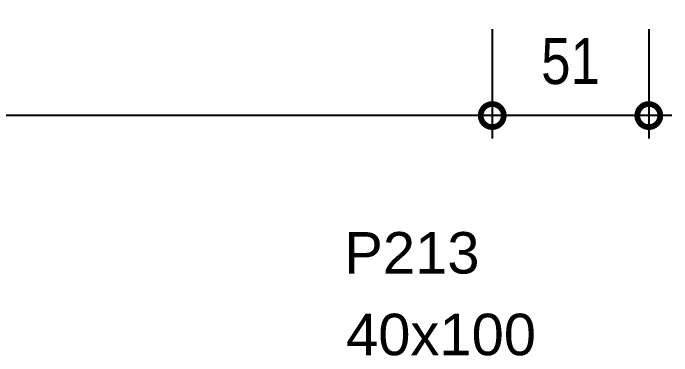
# Model space of a CAD drawing. Header units: metres. Extents: x -133 to 570, y -18 to 184.
# Drawn here: x -12.5 to -10.355, y -4.163 to -3.048 of the extents above; entities that cross this region are included whole.
import ezdxf

# ---------------------------------------------------------------- set-up
doc = ezdxf.new("R2010")
doc.units = ezdxf.units.M
doc.header["$PDMODE"] = 35
for name, color, linetype in [('12', 232, 'Continuous'), ('9', 232, 'Continuous'), ('ARQ-DIM EMBASAM', 2, 'Continuous')]:
    doc.layers.add(name, color=color, linetype=linetype)
doc.styles.add('Adesa', font='ARIALN.TTF')
doc.styles.get("Standard").update_dxf_attribs({"font": 'arial.ttf'})
doc.dimstyles.new('ADESA 1-0075', dxfattribs={"dimtxt": 0.15, "dimasz": 0.15, "dimexe": 0.075, "dimexo": 0.1, "dimgap": 0.1, "dimtad": 1, "dimdec": 1, "dimlfac": 100, "dimzin": 12, "dimtxsty": 'Adesa', "dimblk": 'DOTSMALL', "dimcen": 1, "dimdle": 0.075, "dimclrd": 1, "dimclre": 1, "dimclrt": 256, "dimazin": 3, "dimtm": 1e-09, "dimtfac": 1, "dimtdec": 1, "dimtmove": 1, "dimatfit": 0, "dimldrblk": 'DOTSMALL', "dimfxl": 0.8, "dimtvp": 2, "dimtolj": 1, "dimtzin": 0, "dimarcsym": 0})

# ---------------------------------------------------------------- blocks, each defined once
blk = doc.blocks.new('_DotSmall')
at = {"color": 0, "linetype": 'ByBlock', "const_width": 0.5}
blk.add_lwpolyline([(-0.0625, 0, 1), (0.0625, 0, 1)], format="xyb", close=True, dxfattribs=at)
blk = doc.blocks.new('*D96')
at = {"layer": 'ARQ-DIM EMBASAM', "color": 1, "lineweight": -2, "transparency": 16777216}
for p, q in [((-10.9398, -3.1), (-10.9398, -3.4558)), ((-10.43, -3.1), (-10.43, -3.4558)), ((-10.355, -3.3808), (-11.0148, -3.3808))]:
    blk.add_line(p, q, dxfattribs=at)
at = {"layer": 'Defpoints', "color": 0, "transparency": 16777216}
for p in [(-10.9398, -3, 0), (-10.43, -3, 0), (-10.9398, -3.3808)]:
    blk.add_point(p, dxfattribs=at)
at = {"layer": 'ARQ-DIM EMBASAM', "color": 1, "lineweight": -2, "transparency": 16777216, "xscale": 0.15, "yscale": 0.15, "zscale": 0.15, "rotation": 180}
blk.add_blockref('_DotSmall', (-10.9398, -3.3808), dxfattribs=at)
at = {"layer": 'ARQ-DIM EMBASAM', "color": 1, "lineweight": -2, "transparency": 16777216, "xscale": 0.15, "yscale": 0.15, "zscale": 0.15}
blk.add_blockref('_DotSmall', (-10.43, -3.3808), dxfattribs=at)
at = {"layer": 'ARQ-DIM EMBASAM', "transparency": 16777216, "insert": (-10.6849, -3.2042), "char_height": 0.15, "attachment_point": 5, "style": 'Adesa'}
blk.add_mtext('\\A1;51', dxfattribs=at)
blk = doc.blocks.new('*D97')
at = {"layer": 'ARQ-DIM EMBASAM', "color": 1, "lineweight": -2, "transparency": 16777216}
for p, q in [((-15.0798, -3.0998), (-15.0798, -3.4558)), ((-10.9398, -3.1), (-10.9398, -3.4558)), ((-10.8648, -3.3808), (-15.1548, -3.3808))]:
    blk.add_line(p, q, dxfattribs=at)
at = {"layer": 'Defpoints', "color": 0, "transparency": 16777216}
for p in [(-15.0798, -2.9998, 0), (-10.9398, -3, 0), (-15.0798, -3.3808)]:
    blk.add_point(p, dxfattribs=at)
at = {"layer": 'ARQ-DIM EMBASAM', "color": 1, "lineweight": -2, "transparency": 16777216, "xscale": 0.15, "yscale": 0.15, "zscale": 0.15, "rotation": 180}
blk.add_blockref('_DotSmall', (-15.0798, -3.3808), dxfattribs=at)
at = {"layer": 'ARQ-DIM EMBASAM', "color": 1, "lineweight": -2, "transparency": 16777216, "xscale": 0.15, "yscale": 0.15, "zscale": 0.15}
blk.add_blockref('_DotSmall', (-10.9398, -3.3808), dxfattribs=at)
at = {"layer": 'ARQ-DIM EMBASAM', "transparency": 16777216, "insert": (-13.0098, -3.2055), "char_height": 0.15, "attachment_point": 5, "style": 'Adesa'}
blk.add_mtext('\\A1;414', dxfattribs=at)
blk = doc.blocks.new('EST-LO-6-5S1-R00')
at = {"layer": '12', "linetype": 'Continuous'}
blk.add_text('40x100', height=13.5, dxfattribs=at).set_placement((-1141.587943, -416.061089))
at = {"layer": '9', "linetype": 'Continuous'}
blk.add_text('P213', height=13.5, dxfattribs=at).set_placement((-1142.160774, -389.47762))

msp = doc.modelspace()

# ---------------------------------------------------------------- block references
at = {"linetype": 'Continuous', "xscale": 0.01, "yscale": 0.01, "zscale": 0.01}
msp.add_blockref('EST-LO-6-5S1-R00', (0, 0), dxfattribs=at)

# ---------------------------------------------------------------- dimensions: what is measured, and where the dimension line sits
at = {"layer": 'ARQ-DIM EMBASAM'}
for base, p1, p2, picture, middle in [((-15.0798, -3.3808), (-10.9398, -3, 0), (-15.0798, -2.9998, 0), '*D97', (-13.0098, -3.2055)), ((-10.9398, -3.3808), (-10.43, -3, 0), (-10.9398, -3, 0), '*D96', (-10.6849, -3.2042))]:
    dim = msp.add_linear_dim(base=base, p1=p1, p2=p2, dimstyle='ADESA 1-0075', dxfattribs=at)
    dim.commit()
    dim.dimension.update_dxf_attribs({"geometry": picture, "text_midpoint": middle})

doc.saveas('drawing.dxf')
